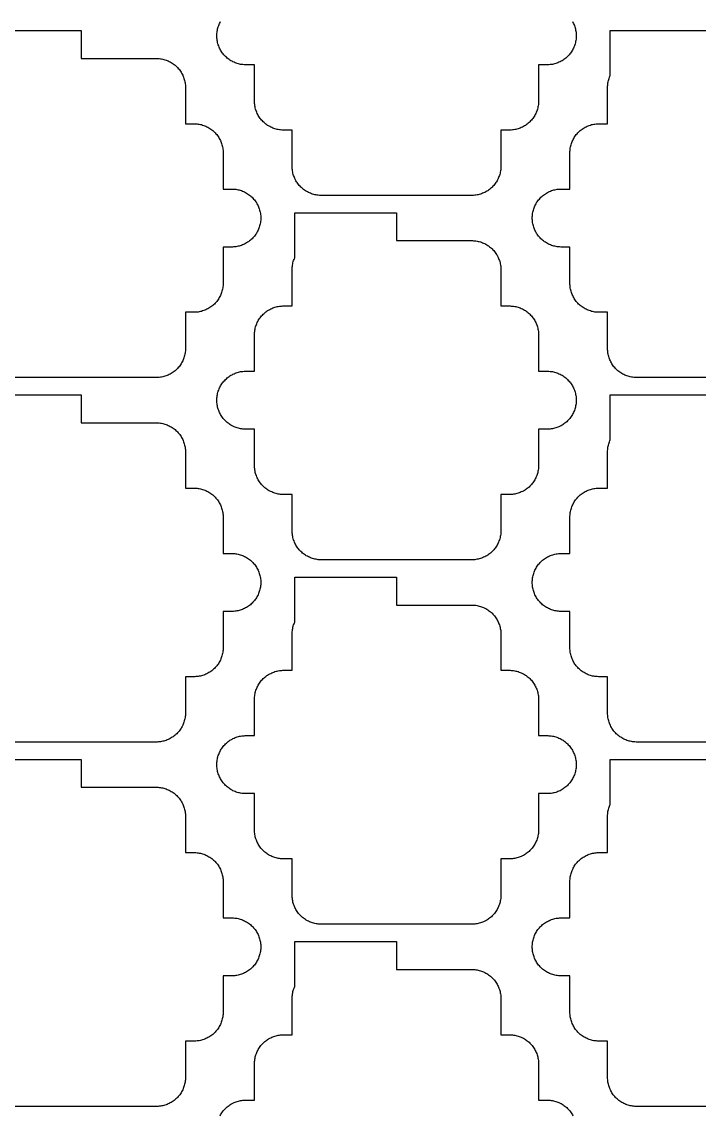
# Model space of a CAD drawing. Extents: x -49 to 54, y -38 to 38.
# Drawn here: x -9.18 to 2.5, y -1.33 to 17.52 of the extents above; entities that cross this region are included whole.
import ezdxf

# ---------------------------------------------------------------- set-up
doc = ezdxf.new("R2010")
doc.units = 0
doc.layers.add('CONDUCTIVE_LAYER_BACK_LAYER', color=2, linetype='CONTINUOUS')

msp = doc.modelspace()

# ---------------------------------------------------------------- linework, layer by layer
at = {"layer": 'CONDUCTIVE_LAYER_BACK_LAYER'}
for points in [[(-9.92, 17.37), (-8.163, 17.37), (-8.163, 16.89), (-6.853, 16.89), (-6.833, 16.889), (-6.813, 16.888), (-6.793, 16.885), (-6.774, 16.882), (-6.754, 16.878), (-6.735, 16.873), (-6.716, 16.868), (-6.697, 16.862), (-6.678, 16.855), (-6.66, 16.847), (-6.642, 16.839), (-6.624, 16.83), (-6.607, 16.82), (-6.59, 16.809), (-6.574, 16.798), (-6.558, 16.786), (-6.542, 16.774), (-6.527, 16.761), (-6.513, 16.747), (-6.499, 16.733), (-6.486, 16.718), (-6.473, 16.703), (-6.461, 16.687), (-6.449, 16.671), (-6.438, 16.654), (-6.428, 16.637), (-6.419, 16.62), (-6.41, 16.602), (-6.402, 16.584), (-6.394, 16.565), (-6.388, 16.546), (-6.382, 16.527), (-6.377, 16.508), (-6.373, 16.489), (-6.369, 16.469), (-6.366, 16.45), (-6.364, 16.43), (-6.363, 16.41), (-6.363, 16.39), (-6.363, 15.764), (-6.203, 15.764), (-6.183, 15.763), (-6.163, 15.762), (-6.143, 15.759), (-6.124, 15.756), (-6.104, 15.752), (-6.085, 15.748), (-6.066, 15.742), (-6.047, 15.736), (-6.028, 15.729), (-6.01, 15.721), (-5.992, 15.713), (-5.974, 15.704), (-5.957, 15.694), (-5.94, 15.683), (-5.924, 15.672), (-5.908, 15.66), (-5.892, 15.648), (-5.877, 15.635), (-5.863, 15.621), (-5.849, 15.607), (-5.836, 15.592), (-5.823, 15.577), (-5.811, 15.561), (-5.799, 15.545), (-5.788, 15.528), (-5.778, 15.511), (-5.769, 15.494), (-5.76, 15.476), (-5.752, 15.458), (-5.744, 15.439), (-5.738, 15.421), (-5.732, 15.402), (-5.727, 15.382), (-5.723, 15.363), (-5.719, 15.343), (-5.716, 15.324), (-5.714, 15.304), (-5.713, 15.284), (-5.713, 15.264), (-5.713, 14.638), (-5.553, 14.638), (-5.533, 14.637), (-5.513, 14.636), (-5.493, 14.634), (-5.474, 14.63), (-5.454, 14.626), (-5.435, 14.622), (-5.416, 14.616), (-5.397, 14.61), (-5.378, 14.603), (-5.36, 14.595), (-5.342, 14.587), (-5.324, 14.578), (-5.307, 14.568), (-5.29, 14.558), (-5.274, 14.546), (-5.258, 14.535), (-5.242, 14.522), (-5.227, 14.509), (-5.213, 14.495), (-5.199, 14.481), (-5.186, 14.466), (-5.173, 14.451), (-5.161, 14.435), (-5.149, 14.419), (-5.138, 14.403), (-5.128, 14.385), (-5.119, 14.368), (-5.11, 14.35), (-5.102, 14.332), (-5.094, 14.314), (-5.088, 14.295), (-5.082, 14.276), (-5.077, 14.257), (-5.073, 14.237), (-5.069, 14.218), (-5.066, 14.198), (-5.064, 14.178), (-5.063, 14.158), (-5.063, 14.138), (-5.063, 14.118), (-5.064, 14.099), (-5.066, 14.079), (-5.069, 14.059), (-5.073, 14.04), (-5.077, 14.02), (-5.082, 14.001), (-5.088, 13.982), (-5.094, 13.963), (-5.102, 13.945), (-5.11, 13.927), (-5.119, 13.909), (-5.128, 13.891), (-5.138, 13.874), (-5.149, 13.857), (-5.161, 13.841), (-5.173, 13.826), (-5.186, 13.81), (-5.199, 13.796), (-5.213, 13.781), (-5.227, 13.768), (-5.242, 13.755), (-5.258, 13.742), (-5.274, 13.73), (-5.29, 13.719), (-5.307, 13.709), (-5.324, 13.699), (-5.342, 13.69), (-5.36, 13.681), (-5.378, 13.674), (-5.397, 13.667), (-5.416, 13.66), (-5.435, 13.655), (-5.454, 13.65), (-5.474, 13.646), (-5.493, 13.643), (-5.513, 13.641), (-5.533, 13.639), (-5.553, 13.638), (-5.713, 13.638), (-5.713, 13.013), (-5.713, 12.993), (-5.714, 12.973), (-5.716, 12.953), (-5.719, 12.933), (-5.723, 12.914), (-5.727, 12.894), (-5.732, 12.875), (-5.738, 12.856), (-5.744, 12.837), (-5.752, 12.819), (-5.76, 12.801), (-5.769, 12.783), (-5.778, 12.765), (-5.788, 12.748), (-5.799, 12.732), (-5.811, 12.715), (-5.823, 12.7), (-5.836, 12.684), (-5.849, 12.67), (-5.863, 12.655), (-5.877, 12.642), (-5.892, 12.629), (-5.908, 12.616), (-5.924, 12.605), (-5.94, 12.593), (-5.957, 12.583), (-5.974, 12.573), (-5.992, 12.564), (-6.01, 12.555), (-6.028, 12.548), (-6.047, 12.541), (-6.066, 12.535), (-6.085, 12.529), (-6.104, 12.524), (-6.124, 12.521), (-6.143, 12.517), (-6.163, 12.515), (-6.183, 12.513), (-6.203, 12.513), (-6.363, 12.513), (-6.363, 11.887), (-6.363, 11.867), (-6.364, 11.847), (-6.366, 11.827), (-6.369, 11.807), (-6.373, 11.788), (-6.377, 11.769), (-6.382, 11.749), (-6.388, 11.73), (-6.394, 11.712), (-6.402, 11.693), (-6.41, 11.675), (-6.419, 11.657), (-6.428, 11.64), (-6.438, 11.622), (-6.449, 11.606), (-6.461, 11.59), (-6.473, 11.574), (-6.486, 11.559), (-6.499, 11.544), (-6.513, 11.53), (-6.527, 11.516), (-6.542, 11.503), (-6.558, 11.491), (-6.574, 11.479), (-6.59, 11.468), (-6.607, 11.457), (-6.624, 11.447), (-6.642, 11.438), (-6.66, 11.43), (-6.678, 11.422), (-6.697, 11.415), (-6.716, 11.409), (-6.735, 11.403), (-6.754, 11.399), (-6.774, 11.395), (-6.793, 11.392), (-6.813, 11.389), (-6.833, 11.388), (-6.853, 11.387), (-9.473, 11.387)], [(0.314, 17.527), (0.323, 17.51), (0.332, 17.492), (0.34, 17.474), (0.347, 17.455), (0.354, 17.437), (0.36, 17.418), (0.365, 17.398), (0.369, 17.379), (0.373, 17.359), (0.376, 17.34), (0.377, 17.32), (0.379, 17.3), (0.379, 17.28), (0.379, 17.26), (0.377, 17.24), (0.376, 17.221), (0.373, 17.201), (0.369, 17.181), (0.365, 17.162), (0.36, 17.143), (0.354, 17.124), (0.347, 17.105), (0.34, 17.087), (0.332, 17.068), (0.323, 17.051), (0.314, 17.033), (0.304, 17.016), (0.293, 16.999), (0.281, 16.983), (0.269, 16.967), (0.256, 16.952), (0.243, 16.937), (0.229, 16.923), (0.215, 16.91), (0.2, 16.896), (0.184, 16.884), (0.168, 16.872), (0.152, 16.861), (0.135, 16.851), (0.118, 16.841), (0.1, 16.832), (0.082, 16.823), (0.064, 16.815), (0.045, 16.809), (0.026, 16.802), (0.007, 16.797), (-0.012, 16.792), (-0.032, 16.788), (-0.052, 16.785), (-0.071, 16.783), (-0.091, 16.781), (-0.111, 16.78), (-0.271, 16.78), (-0.271, 16.154), (-0.271, 16.135), (-0.273, 16.115), (-0.274, 16.095), (-0.277, 16.075), (-0.281, 16.056), (-0.285, 16.036), (-0.29, 16.017), (-0.296, 15.998), (-0.303, 15.979), (-0.31, 15.961), (-0.318, 15.943), (-0.327, 15.925), (-0.336, 15.907), (-0.346, 15.89), (-0.357, 15.874), (-0.369, 15.857), (-0.381, 15.842), (-0.394, 15.826), (-0.407, 15.812), (-0.421, 15.797), (-0.435, 15.784), (-0.45, 15.771), (-0.466, 15.758), (-0.482, 15.746), (-0.498, 15.735), (-0.515, 15.725), (-0.532, 15.715), (-0.55, 15.706), (-0.568, 15.697), (-0.586, 15.69), (-0.605, 15.683), (-0.624, 15.676), (-0.643, 15.671), (-0.662, 15.666), (-0.682, 15.662), (-0.702, 15.659), (-0.721, 15.657), (-0.741, 15.655), (-0.761, 15.654), (-0.921, 15.654), (-0.921, 15.029), (-0.921, 15.009), (-0.923, 14.989), (-0.924, 14.969), (-0.927, 14.949), (-0.931, 14.93), (-0.935, 14.91), (-0.94, 14.891), (-0.946, 14.872), (-0.953, 14.853), (-0.96, 14.835), (-0.968, 14.817), (-0.977, 14.799), (-0.986, 14.781), (-0.996, 14.764), (-1.007, 14.748), (-1.019, 14.731), (-1.031, 14.716), (-1.044, 14.7), (-1.057, 14.686), (-1.071, 14.672), (-1.085, 14.658), (-1.1, 14.645), (-1.116, 14.632), (-1.132, 14.621), (-1.148, 14.609), (-1.165, 14.599), (-1.182, 14.589), (-1.2, 14.58), (-1.218, 14.572), (-1.236, 14.564), (-1.255, 14.557), (-1.274, 14.551), (-1.293, 14.545), (-1.312, 14.54), (-1.332, 14.537), (-1.352, 14.533), (-1.371, 14.531), (-1.391, 14.529), (-1.411, 14.529), (-4.031, 14.529), (-4.051, 14.529), (-4.071, 14.531), (-4.09, 14.533), (-4.11, 14.537), (-4.129, 14.54), (-4.149, 14.545), (-4.168, 14.551), (-4.187, 14.557), (-4.205, 14.564), (-4.224, 14.572), (-4.242, 14.58), (-4.259, 14.589), (-4.277, 14.599), (-4.294, 14.609), (-4.31, 14.621), (-4.326, 14.632), (-4.341, 14.645), (-4.356, 14.658), (-4.371, 14.672), (-4.385, 14.686), (-4.398, 14.7), (-4.411, 14.716), (-4.423, 14.731), (-4.435, 14.748), (-4.445, 14.764), (-4.456, 14.781), (-4.465, 14.799), (-4.474, 14.817), (-4.482, 14.835), (-4.489, 14.853), (-4.496, 14.872), (-4.502, 14.891), (-4.507, 14.91), (-4.511, 14.93), (-4.515, 14.949), (-4.517, 14.969), (-4.519, 14.989), (-4.521, 15.009), (-4.521, 15.029), (-4.521, 15.654), (-4.681, 15.654), (-4.701, 15.655), (-4.721, 15.657), (-4.74, 15.659), (-4.76, 15.662), (-4.779, 15.666), (-4.799, 15.671), (-4.818, 15.676), (-4.837, 15.683), (-4.855, 15.69), (-4.874, 15.697), (-4.892, 15.706), (-4.909, 15.715), (-4.927, 15.725), (-4.944, 15.735), (-4.96, 15.746), (-4.976, 15.758), (-4.991, 15.771), (-5.006, 15.784), (-5.021, 15.797), (-5.035, 15.812), (-5.048, 15.826), (-5.061, 15.842), (-5.073, 15.857), (-5.085, 15.874), (-5.095, 15.89), (-5.106, 15.907), (-5.115, 15.925), (-5.124, 15.943), (-5.132, 15.961), (-5.139, 15.979), (-5.146, 15.998), (-5.152, 16.017), (-5.157, 16.036), (-5.161, 16.056), (-5.165, 16.075), (-5.167, 16.095), (-5.169, 16.115), (-5.171, 16.135), (-5.171, 16.154), (-5.171, 16.78), (-5.331, 16.78), (-5.351, 16.781), (-5.371, 16.783), (-5.39, 16.785), (-5.41, 16.788), (-5.429, 16.792), (-5.449, 16.797), (-5.468, 16.802), (-5.487, 16.809), (-5.505, 16.815), (-5.524, 16.823), (-5.542, 16.832), (-5.559, 16.841), (-5.577, 16.851), (-5.594, 16.861), (-5.61, 16.872), (-5.626, 16.884), (-5.641, 16.896), (-5.656, 16.91), (-5.671, 16.923), (-5.685, 16.937), (-5.698, 16.952), (-5.711, 16.967), (-5.723, 16.983), (-5.735, 16.999), (-5.745, 17.016), (-5.756, 17.033), (-5.765, 17.051), (-5.774, 17.068), (-5.782, 17.087), (-5.789, 17.105), (-5.796, 17.124), (-5.802, 17.143), (-5.807, 17.162), (-5.811, 17.181), (-5.815, 17.201), (-5.817, 17.221), (-5.819, 17.24), (-5.821, 17.26), (-5.821, 17.28), (-5.821, 17.3), (-5.819, 17.32), (-5.817, 17.34), (-5.815, 17.359), (-5.811, 17.379), (-5.807, 17.398), (-5.802, 17.418), (-5.796, 17.437), (-5.789, 17.455), (-5.782, 17.474), (-5.774, 17.492), (-5.765, 17.51), (-5.756, 17.527)], [(4.031, 11.387), (1.411, 11.387), (1.391, 11.388), (1.371, 11.389), (1.352, 11.392), (1.332, 11.395), (1.312, 11.399), (1.293, 11.403), (1.274, 11.409), (1.255, 11.415), (1.236, 11.422), (1.218, 11.43), (1.2, 11.438), (1.182, 11.447), (1.165, 11.457), (1.148, 11.468), (1.132, 11.479), (1.116, 11.491), (1.1, 11.503), (1.085, 11.516), (1.071, 11.53), (1.057, 11.544), (1.044, 11.559), (1.031, 11.574), (1.019, 11.59), (1.007, 11.606), (0.996, 11.622), (0.986, 11.64), (0.977, 11.657), (0.968, 11.675), (0.96, 11.693), (0.953, 11.712), (0.946, 11.73), (0.94, 11.749), (0.935, 11.769), (0.931, 11.788), (0.927, 11.807), (0.924, 11.827), (0.923, 11.847), (0.921, 11.867), (0.921, 11.887), (0.921, 12.513), (0.761, 12.513), (0.741, 12.513), (0.721, 12.515), (0.702, 12.517), (0.682, 12.521), (0.662, 12.524), (0.643, 12.529), (0.624, 12.535), (0.605, 12.541), (0.586, 12.548), (0.568, 12.555), (0.55, 12.564), (0.532, 12.573), (0.515, 12.583), (0.498, 12.593), (0.482, 12.605), (0.466, 12.616), (0.45, 12.629), (0.435, 12.642), (0.421, 12.655), (0.407, 12.67), (0.394, 12.684), (0.381, 12.7), (0.369, 12.715), (0.357, 12.732), (0.346, 12.748), (0.336, 12.765), (0.327, 12.783), (0.318, 12.801), (0.31, 12.819), (0.303, 12.837), (0.296, 12.856), (0.29, 12.875), (0.285, 12.894), (0.281, 12.914), (0.277, 12.933), (0.274, 12.953), (0.273, 12.973), (0.271, 12.993), (0.271, 13.013), (0.271, 13.638), (0.111, 13.638), (0.091, 13.639), (0.071, 13.641), (0.052, 13.643), (0.032, 13.646), (0.012, 13.65), (-0.007, 13.655), (-0.026, 13.66), (-0.045, 13.667), (-0.064, 13.674), (-0.082, 13.681), (-0.1, 13.69), (-0.118, 13.699), (-0.135, 13.709), (-0.152, 13.719), (-0.168, 13.73), (-0.184, 13.742), (-0.2, 13.755), (-0.215, 13.768), (-0.229, 13.781), (-0.243, 13.796), (-0.256, 13.81), (-0.269, 13.826), (-0.281, 13.841), (-0.293, 13.857), (-0.304, 13.874), (-0.314, 13.891), (-0.323, 13.909), (-0.332, 13.927), (-0.34, 13.945), (-0.347, 13.963), (-0.354, 13.982), (-0.36, 14.001), (-0.365, 14.02), (-0.369, 14.04), (-0.373, 14.059), (-0.376, 14.079), (-0.377, 14.099), (-0.379, 14.118), (-0.379, 14.138), (-0.379, 14.158), (-0.377, 14.178), (-0.376, 14.198), (-0.373, 14.218), (-0.369, 14.237), (-0.365, 14.257), (-0.36, 14.276), (-0.354, 14.295), (-0.347, 14.314), (-0.34, 14.332), (-0.332, 14.35), (-0.323, 14.368), (-0.314, 14.385), (-0.304, 14.403), (-0.293, 14.419), (-0.281, 14.435), (-0.269, 14.451), (-0.256, 14.466), (-0.243, 14.481), (-0.229, 14.495), (-0.215, 14.509), (-0.2, 14.522), (-0.184, 14.535), (-0.168, 14.546), (-0.152, 14.558), (-0.135, 14.568), (-0.118, 14.578), (-0.1, 14.587), (-0.082, 14.595), (-0.064, 14.603), (-0.045, 14.61), (-0.026, 14.616), (-0.007, 14.622), (0.012, 14.626), (0.032, 14.63), (0.052, 14.634), (0.071, 14.636), (0.091, 14.637), (0.111, 14.638), (0.271, 14.638), (0.271, 15.264), (0.271, 15.284), (0.273, 15.304), (0.274, 15.324), (0.277, 15.343), (0.281, 15.363), (0.285, 15.382), (0.29, 15.402), (0.296, 15.421), (0.303, 15.439), (0.31, 15.458), (0.318, 15.476), (0.327, 15.494), (0.336, 15.511), (0.346, 15.528), (0.357, 15.545), (0.369, 15.561), (0.381, 15.577), (0.394, 15.592), (0.407, 15.607), (0.421, 15.621), (0.435, 15.635), (0.45, 15.648), (0.466, 15.66), (0.482, 15.672), (0.498, 15.683), (0.515, 15.694), (0.532, 15.704), (0.55, 15.713), (0.568, 15.721), (0.586, 15.729), (0.605, 15.736), (0.624, 15.742), (0.643, 15.748), (0.662, 15.752), (0.682, 15.756), (0.702, 15.759), (0.721, 15.762), (0.741, 15.763), (0.761, 15.764), (0.921, 15.764), (0.921, 16.39), (0.921, 16.41), (0.923, 16.43), (0.924, 16.45), (0.927, 16.469), (0.931, 16.489), (0.935, 16.508), (0.94, 16.527), (0.946, 16.546), (0.953, 16.565), (0.96, 16.584), (0.964, 16.593), (0.964, 17.37), (2.721, 17.37)], [(-9.92, 11.087), (-8.163, 11.087), (-8.163, 10.606), (-6.853, 10.606), (-6.833, 10.605), (-6.813, 10.604), (-6.793, 10.601), (-6.774, 10.598), (-6.754, 10.594), (-6.735, 10.59), (-6.716, 10.584), (-6.697, 10.578), (-6.678, 10.571), (-6.66, 10.563), (-6.642, 10.555), (-6.624, 10.546), (-6.607, 10.536), (-6.59, 10.525), (-6.574, 10.514), (-6.558, 10.502), (-6.542, 10.49), (-6.527, 10.477), (-6.513, 10.463), (-6.499, 10.449), (-6.486, 10.434), (-6.473, 10.419), (-6.461, 10.403), (-6.449, 10.387), (-6.438, 10.371), (-6.428, 10.353), (-6.419, 10.336), (-6.41, 10.318), (-6.402, 10.3), (-6.394, 10.281), (-6.388, 10.263), (-6.382, 10.244), (-6.377, 10.224), (-6.373, 10.205), (-6.369, 10.186), (-6.366, 10.166), (-6.364, 10.146), (-6.363, 10.126), (-6.363, 10.106), (-6.363, 9.48), (-6.203, 9.48), (-6.183, 9.48), (-6.163, 9.478), (-6.143, 9.476), (-6.124, 9.472), (-6.104, 9.469), (-6.085, 9.464), (-6.066, 9.458), (-6.047, 9.452), (-6.028, 9.445), (-6.01, 9.438), (-5.992, 9.429), (-5.974, 9.42), (-5.957, 9.41), (-5.94, 9.4), (-5.924, 9.388), (-5.908, 9.377), (-5.892, 9.364), (-5.877, 9.351), (-5.863, 9.338), (-5.849, 9.323), (-5.836, 9.309), (-5.823, 9.293), (-5.811, 9.278), (-5.799, 9.261), (-5.788, 9.245), (-5.778, 9.228), (-5.769, 9.21), (-5.76, 9.192), (-5.752, 9.174), (-5.744, 9.156), (-5.738, 9.137), (-5.732, 9.118), (-5.727, 9.099), (-5.723, 9.079), (-5.719, 9.06), (-5.716, 9.04), (-5.714, 9.02), (-5.713, 9), (-5.713, 8.98), (-5.713, 8.355), (-5.553, 8.355), (-5.533, 8.354), (-5.513, 8.352), (-5.493, 8.35), (-5.474, 8.347), (-5.454, 8.343), (-5.435, 8.338), (-5.416, 8.333), (-5.397, 8.326), (-5.378, 8.319), (-5.36, 8.312), (-5.342, 8.303), (-5.324, 8.294), (-5.307, 8.284), (-5.29, 8.274), (-5.274, 8.263), (-5.258, 8.251), (-5.242, 8.238), (-5.227, 8.225), (-5.213, 8.212), (-5.199, 8.197), (-5.186, 8.183), (-5.173, 8.168), (-5.161, 8.152), (-5.149, 8.136), (-5.138, 8.119), (-5.128, 8.102), (-5.119, 8.084), (-5.11, 8.066), (-5.102, 8.048), (-5.094, 8.03), (-5.088, 8.011), (-5.082, 7.992), (-5.077, 7.973), (-5.073, 7.953), (-5.069, 7.934), (-5.066, 7.914), (-5.064, 7.894), (-5.063, 7.875), (-5.063, 7.855), (-5.063, 7.835), (-5.064, 7.815), (-5.066, 7.795), (-5.069, 7.775), (-5.073, 7.756), (-5.077, 7.736), (-5.082, 7.717), (-5.088, 7.698), (-5.094, 7.679), (-5.102, 7.661), (-5.11, 7.643), (-5.119, 7.625), (-5.128, 7.608), (-5.138, 7.59), (-5.149, 7.574), (-5.161, 7.558), (-5.173, 7.542), (-5.186, 7.527), (-5.199, 7.512), (-5.213, 7.498), (-5.227, 7.484), (-5.242, 7.471), (-5.258, 7.458), (-5.274, 7.447), (-5.29, 7.435), (-5.307, 7.425), (-5.324, 7.415), (-5.342, 7.406), (-5.36, 7.398), (-5.378, 7.39), (-5.397, 7.383), (-5.416, 7.377), (-5.435, 7.371), (-5.454, 7.367), (-5.474, 7.363), (-5.493, 7.359), (-5.513, 7.357), (-5.533, 7.356), (-5.553, 7.355), (-5.713, 7.355), (-5.713, 6.729), (-5.713, 6.709), (-5.714, 6.689), (-5.716, 6.669), (-5.719, 6.65), (-5.723, 6.63), (-5.727, 6.611), (-5.732, 6.591), (-5.738, 6.572), (-5.744, 6.554), (-5.752, 6.535), (-5.76, 6.517), (-5.769, 6.499), (-5.778, 6.482), (-5.788, 6.465), (-5.799, 6.448), (-5.811, 6.432), (-5.823, 6.416), (-5.836, 6.401), (-5.849, 6.386), (-5.863, 6.372), (-5.877, 6.358), (-5.892, 6.345), (-5.908, 6.333), (-5.924, 6.321), (-5.94, 6.31), (-5.957, 6.299), (-5.974, 6.289), (-5.992, 6.28), (-6.01, 6.272), (-6.028, 6.264), (-6.047, 6.257), (-6.066, 6.251), (-6.085, 6.245), (-6.104, 6.241), (-6.124, 6.237), (-6.143, 6.234), (-6.163, 6.231), (-6.183, 6.23), (-6.203, 6.229), (-6.363, 6.229), (-6.363, 5.603), (-6.363, 5.583), (-6.364, 5.563), (-6.366, 5.543), (-6.369, 5.524), (-6.373, 5.504), (-6.377, 5.485), (-6.382, 5.466), (-6.388, 5.447), (-6.394, 5.428), (-6.402, 5.409), (-6.41, 5.391), (-6.419, 5.373), (-6.428, 5.356), (-6.438, 5.339), (-6.449, 5.322), (-6.461, 5.306), (-6.473, 5.29), (-6.486, 5.275), (-6.499, 5.26), (-6.513, 5.246), (-6.527, 5.232), (-6.542, 5.219), (-6.558, 5.207), (-6.574, 5.195), (-6.59, 5.184), (-6.607, 5.173), (-6.624, 5.163), (-6.642, 5.154), (-6.66, 5.146), (-6.678, 5.138), (-6.697, 5.131), (-6.716, 5.125), (-6.735, 5.12), (-6.754, 5.115), (-6.774, 5.111), (-6.793, 5.108), (-6.813, 5.105), (-6.833, 5.104), (-6.853, 5.103), (-9.473, 5.103)], [(4.031, 5.103), (1.411, 5.103), (1.391, 5.104), (1.371, 5.105), (1.352, 5.108), (1.332, 5.111), (1.312, 5.115), (1.293, 5.12), (1.274, 5.125), (1.255, 5.131), (1.236, 5.138), (1.218, 5.146), (1.2, 5.154), (1.182, 5.163), (1.165, 5.173), (1.148, 5.184), (1.132, 5.195), (1.116, 5.207), (1.1, 5.219), (1.085, 5.232), (1.071, 5.246), (1.057, 5.26), (1.044, 5.275), (1.031, 5.29), (1.019, 5.306), (1.007, 5.322), (0.996, 5.339), (0.986, 5.356), (0.977, 5.373), (0.968, 5.391), (0.96, 5.409), (0.953, 5.428), (0.946, 5.447), (0.94, 5.466), (0.935, 5.485), (0.931, 5.504), (0.927, 5.524), (0.924, 5.543), (0.923, 5.563), (0.921, 5.583), (0.921, 5.603), (0.921, 6.229), (0.761, 6.229), (0.741, 6.23), (0.721, 6.231), (0.702, 6.234), (0.682, 6.237), (0.662, 6.241), (0.643, 6.245), (0.624, 6.251), (0.605, 6.257), (0.586, 6.264), (0.568, 6.272), (0.55, 6.28), (0.532, 6.289), (0.515, 6.299), (0.498, 6.31), (0.482, 6.321), (0.466, 6.333), (0.45, 6.345), (0.435, 6.358), (0.421, 6.372), (0.407, 6.386), (0.394, 6.401), (0.381, 6.416), (0.369, 6.432), (0.357, 6.448), (0.346, 6.465), (0.336, 6.482), (0.327, 6.499), (0.318, 6.517), (0.31, 6.535), (0.303, 6.554), (0.296, 6.572), (0.29, 6.591), (0.285, 6.611), (0.281, 6.63), (0.277, 6.65), (0.274, 6.669), (0.273, 6.689), (0.271, 6.709), (0.271, 6.729), (0.271, 7.355), (0.111, 7.355), (0.091, 7.356), (0.071, 7.357), (0.052, 7.359), (0.032, 7.363), (0.012, 7.367), (-0.007, 7.371), (-0.026, 7.377), (-0.045, 7.383), (-0.064, 7.39), (-0.082, 7.398), (-0.1, 7.406), (-0.118, 7.415), (-0.135, 7.425), (-0.152, 7.435), (-0.168, 7.447), (-0.184, 7.458), (-0.2, 7.471), (-0.215, 7.484), (-0.229, 7.498), (-0.243, 7.512), (-0.256, 7.527), (-0.269, 7.542), (-0.281, 7.558), (-0.293, 7.574), (-0.304, 7.59), (-0.314, 7.608), (-0.323, 7.625), (-0.332, 7.643), (-0.34, 7.661), (-0.347, 7.679), (-0.354, 7.698), (-0.36, 7.717), (-0.365, 7.736), (-0.369, 7.756), (-0.373, 7.775), (-0.376, 7.795), (-0.377, 7.815), (-0.379, 7.835), (-0.379, 7.855), (-0.379, 7.875), (-0.377, 7.894), (-0.376, 7.914), (-0.373, 7.934), (-0.369, 7.953), (-0.365, 7.973), (-0.36, 7.992), (-0.354, 8.011), (-0.347, 8.03), (-0.34, 8.048), (-0.332, 8.066), (-0.323, 8.084), (-0.314, 8.102), (-0.304, 8.119), (-0.293, 8.136), (-0.281, 8.152), (-0.269, 8.168), (-0.256, 8.183), (-0.243, 8.197), (-0.229, 8.212), (-0.215, 8.225), (-0.2, 8.238), (-0.184, 8.251), (-0.168, 8.263), (-0.152, 8.274), (-0.135, 8.284), (-0.118, 8.294), (-0.1, 8.303), (-0.082, 8.312), (-0.064, 8.319), (-0.045, 8.326), (-0.026, 8.333), (-0.007, 8.338), (0.012, 8.343), (0.032, 8.347), (0.052, 8.35), (0.071, 8.352), (0.091, 8.354), (0.111, 8.355), (0.271, 8.355), (0.271, 8.98), (0.271, 9), (0.273, 9.02), (0.274, 9.04), (0.277, 9.06), (0.281, 9.079), (0.285, 9.099), (0.29, 9.118), (0.296, 9.137), (0.303, 9.156), (0.31, 9.174), (0.318, 9.192), (0.327, 9.21), (0.336, 9.228), (0.346, 9.245), (0.357, 9.261), (0.369, 9.278), (0.381, 9.293), (0.394, 9.309), (0.407, 9.323), (0.421, 9.338), (0.435, 9.351), (0.45, 9.364), (0.466, 9.377), (0.482, 9.388), (0.498, 9.4), (0.515, 9.41), (0.532, 9.42), (0.55, 9.429), (0.568, 9.438), (0.586, 9.445), (0.605, 9.452), (0.624, 9.458), (0.643, 9.464), (0.662, 9.469), (0.682, 9.472), (0.702, 9.476), (0.721, 9.478), (0.741, 9.48), (0.761, 9.48), (0.921, 9.48), (0.921, 10.106), (0.921, 10.126), (0.923, 10.146), (0.924, 10.166), (0.927, 10.186), (0.931, 10.205), (0.935, 10.224), (0.94, 10.244), (0.946, 10.263), (0.953, 10.281), (0.96, 10.3), (0.964, 10.309), (0.964, 11.087), (2.721, 11.087)], [(-9.92, 4.803), (-8.163, 4.803), (-8.163, 4.322), (-6.853, 4.322), (-6.833, 4.322), (-6.813, 4.32), (-6.793, 4.318), (-6.774, 4.315), (-6.754, 4.311), (-6.735, 4.306), (-6.716, 4.301), (-6.697, 4.294), (-6.678, 4.287), (-6.66, 4.28), (-6.642, 4.271), (-6.624, 4.262), (-6.607, 4.252), (-6.59, 4.242), (-6.574, 4.231), (-6.558, 4.219), (-6.542, 4.206), (-6.527, 4.193), (-6.513, 4.18), (-6.499, 4.165), (-6.486, 4.151), (-6.473, 4.135), (-6.461, 4.12), (-6.449, 4.103), (-6.438, 4.087), (-6.428, 4.07), (-6.419, 4.052), (-6.41, 4.034), (-6.402, 4.016), (-6.394, 3.998), (-6.388, 3.979), (-6.382, 3.96), (-6.377, 3.941), (-6.373, 3.921), (-6.369, 3.902), (-6.366, 3.882), (-6.364, 3.862), (-6.363, 3.842), (-6.363, 3.823), (-6.363, 3.197), (-6.203, 3.197), (-6.183, 3.196), (-6.163, 3.194), (-6.143, 3.192), (-6.124, 3.189), (-6.104, 3.185), (-6.085, 3.18), (-6.066, 3.175), (-6.047, 3.168), (-6.028, 3.162), (-6.01, 3.154), (-5.992, 3.145), (-5.974, 3.136), (-5.957, 3.126), (-5.94, 3.116), (-5.924, 3.105), (-5.908, 3.093), (-5.892, 3.08), (-5.877, 3.067), (-5.863, 3.054), (-5.849, 3.04), (-5.836, 3.025), (-5.823, 3.01), (-5.811, 2.994), (-5.799, 2.978), (-5.788, 2.961), (-5.778, 2.944), (-5.769, 2.926), (-5.76, 2.909), (-5.752, 2.89), (-5.744, 2.872), (-5.738, 2.853), (-5.732, 2.834), (-5.727, 2.815), (-5.723, 2.796), (-5.719, 2.776), (-5.716, 2.756), (-5.714, 2.736), (-5.713, 2.717), (-5.713, 2.697), (-5.713, 2.071), (-5.553, 2.071), (-5.533, 2.07), (-5.513, 2.068), (-5.493, 2.066), (-5.474, 2.063), (-5.454, 2.059), (-5.435, 2.054), (-5.416, 2.049), (-5.397, 2.043), (-5.378, 2.036), (-5.36, 2.028), (-5.342, 2.02), (-5.324, 2.01), (-5.307, 2.001), (-5.29, 1.99), (-5.274, 1.979), (-5.258, 1.967), (-5.242, 1.955), (-5.227, 1.942), (-5.213, 1.928), (-5.199, 1.914), (-5.186, 1.899), (-5.173, 1.884), (-5.161, 1.868), (-5.149, 1.852), (-5.138, 1.835), (-5.128, 1.818), (-5.119, 1.801), (-5.11, 1.783), (-5.102, 1.765), (-5.094, 1.746), (-5.088, 1.727), (-5.082, 1.708), (-5.077, 1.689), (-5.073, 1.67), (-5.069, 1.65), (-5.066, 1.63), (-5.064, 1.611), (-5.063, 1.591), (-5.063, 1.571), (-5.063, 1.551), (-5.064, 1.531), (-5.066, 1.511), (-5.069, 1.492), (-5.073, 1.472), (-5.077, 1.453), (-5.082, 1.434), (-5.088, 1.415), (-5.094, 1.396), (-5.102, 1.377), (-5.11, 1.359), (-5.119, 1.341), (-5.128, 1.324), (-5.138, 1.307), (-5.149, 1.29), (-5.161, 1.274), (-5.173, 1.258), (-5.186, 1.243), (-5.199, 1.228), (-5.213, 1.214), (-5.227, 1.2), (-5.242, 1.187), (-5.258, 1.175), (-5.274, 1.163), (-5.29, 1.152), (-5.307, 1.141), (-5.324, 1.131), (-5.342, 1.122), (-5.36, 1.114), (-5.378, 1.106), (-5.397, 1.099), (-5.416, 1.093), (-5.435, 1.088), (-5.454, 1.083), (-5.474, 1.079), (-5.493, 1.076), (-5.513, 1.073), (-5.533, 1.072), (-5.553, 1.071), (-5.713, 1.071), (-5.713, 0.445), (-5.713, 0.425), (-5.714, 0.405), (-5.716, 0.386), (-5.719, 0.366), (-5.723, 0.346), (-5.727, 0.327), (-5.732, 0.308), (-5.738, 0.289), (-5.744, 0.27), (-5.752, 0.251), (-5.76, 0.233), (-5.769, 0.215), (-5.778, 0.198), (-5.788, 0.181), (-5.799, 0.164), (-5.811, 0.148), (-5.823, 0.132), (-5.836, 0.117), (-5.849, 0.102), (-5.863, 0.088), (-5.877, 0.074), (-5.892, 0.061), (-5.908, 0.049), (-5.924, 0.037), (-5.94, 0.026), (-5.957, 0.015), (-5.974, 0.006), (-5.992, -0.004), (-6.01, -0.012), (-6.028, -0.02), (-6.047, -0.027), (-6.066, -0.033), (-6.085, -0.038), (-6.104, -0.043), (-6.124, -0.047), (-6.143, -0.05), (-6.163, -0.052), (-6.183, -0.054), (-6.203, -0.055), (-6.363, -0.055), (-6.363, -0.681), (-6.363, -0.701), (-6.364, -0.72), (-6.366, -0.74), (-6.369, -0.76), (-6.373, -0.78), (-6.377, -0.799), (-6.382, -0.818), (-6.388, -0.837), (-6.394, -0.856), (-6.402, -0.874), (-6.41, -0.893), (-6.419, -0.91), (-6.428, -0.928), (-6.438, -0.945), (-6.449, -0.962), (-6.461, -0.978), (-6.473, -0.994), (-6.486, -1.009), (-6.499, -1.024), (-6.513, -1.038), (-6.527, -1.051), (-6.542, -1.064), (-6.558, -1.077), (-6.574, -1.089), (-6.59, -1.1), (-6.607, -1.11), (-6.624, -1.12), (-6.642, -1.129), (-6.66, -1.138), (-6.678, -1.145), (-6.697, -1.152), (-6.716, -1.159), (-6.735, -1.164), (-6.754, -1.169), (-6.774, -1.173), (-6.793, -1.176), (-6.813, -1.178), (-6.833, -1.18), (-6.853, -1.181), (-9.473, -1.181)], [(4.031, -1.181), (1.411, -1.181), (1.391, -1.18), (1.371, -1.178), (1.352, -1.176), (1.332, -1.173), (1.312, -1.169), (1.293, -1.164), (1.274, -1.159), (1.255, -1.152), (1.236, -1.145), (1.218, -1.138), (1.2, -1.129), (1.182, -1.12), (1.165, -1.11), (1.148, -1.1), (1.132, -1.089), (1.116, -1.077), (1.1, -1.064), (1.085, -1.051), (1.071, -1.038), (1.057, -1.024), (1.044, -1.009), (1.031, -0.994), (1.019, -0.978), (1.007, -0.962), (0.996, -0.945), (0.986, -0.928), (0.977, -0.91), (0.968, -0.893), (0.96, -0.874), (0.953, -0.856), (0.946, -0.837), (0.94, -0.818), (0.935, -0.799), (0.931, -0.78), (0.927, -0.76), (0.924, -0.74), (0.923, -0.72), (0.921, -0.701), (0.921, -0.681), (0.921, -0.055), (0.761, -0.055), (0.741, -0.054), (0.721, -0.052), (0.702, -0.05), (0.682, -0.047), (0.662, -0.043), (0.643, -0.038), (0.624, -0.033), (0.605, -0.027), (0.586, -0.02), (0.568, -0.012), (0.55, -0.004), (0.532, 0.006), (0.515, 0.015), (0.498, 0.026), (0.482, 0.037), (0.466, 0.049), (0.45, 0.061), (0.435, 0.074), (0.421, 0.088), (0.407, 0.102), (0.394, 0.117), (0.381, 0.132), (0.369, 0.148), (0.357, 0.164), (0.346, 0.181), (0.336, 0.198), (0.327, 0.215), (0.318, 0.233), (0.31, 0.251), (0.303, 0.27), (0.296, 0.289), (0.29, 0.308), (0.285, 0.327), (0.281, 0.346), (0.277, 0.366), (0.274, 0.386), (0.273, 0.405), (0.271, 0.425), (0.271, 0.445), (0.271, 1.071), (0.111, 1.071), (0.091, 1.072), (0.071, 1.073), (0.052, 1.076), (0.032, 1.079), (0.012, 1.083), (-0.007, 1.088), (-0.026, 1.093), (-0.045, 1.099), (-0.064, 1.106), (-0.082, 1.114), (-0.1, 1.122), (-0.118, 1.131), (-0.135, 1.141), (-0.152, 1.152), (-0.168, 1.163), (-0.184, 1.175), (-0.2, 1.187), (-0.215, 1.2), (-0.229, 1.214), (-0.243, 1.228), (-0.256, 1.243), (-0.269, 1.258), (-0.281, 1.274), (-0.293, 1.29), (-0.304, 1.307), (-0.314, 1.324), (-0.323, 1.341), (-0.332, 1.359), (-0.34, 1.377), (-0.347, 1.396), (-0.354, 1.415), (-0.36, 1.434), (-0.365, 1.453), (-0.369, 1.472), (-0.373, 1.492), (-0.376, 1.511), (-0.377, 1.531), (-0.379, 1.551), (-0.379, 1.571), (-0.379, 1.591), (-0.377, 1.611), (-0.376, 1.63), (-0.373, 1.65), (-0.369, 1.67), (-0.365, 1.689), (-0.36, 1.708), (-0.354, 1.727), (-0.347, 1.746), (-0.34, 1.765), (-0.332, 1.783), (-0.323, 1.801), (-0.314, 1.818), (-0.304, 1.835), (-0.293, 1.852), (-0.281, 1.868), (-0.269, 1.884), (-0.256, 1.899), (-0.243, 1.914), (-0.229, 1.928), (-0.215, 1.942), (-0.2, 1.955), (-0.184, 1.967), (-0.168, 1.979), (-0.152, 1.99), (-0.135, 2.001), (-0.118, 2.01), (-0.1, 2.02), (-0.082, 2.028), (-0.064, 2.036), (-0.045, 2.043), (-0.026, 2.049), (-0.007, 2.054), (0.012, 2.059), (0.032, 2.063), (0.052, 2.066), (0.071, 2.068), (0.091, 2.07), (0.111, 2.071), (0.271, 2.071), (0.271, 2.697), (0.271, 2.717), (0.273, 2.736), (0.274, 2.756), (0.277, 2.776), (0.281, 2.796), (0.285, 2.815), (0.29, 2.834), (0.296, 2.853), (0.303, 2.872), (0.31, 2.89), (0.318, 2.909), (0.327, 2.926), (0.336, 2.944), (0.346, 2.961), (0.357, 2.978), (0.369, 2.994), (0.381, 3.01), (0.394, 3.025), (0.407, 3.04), (0.421, 3.054), (0.435, 3.067), (0.45, 3.08), (0.466, 3.093), (0.482, 3.105), (0.498, 3.116), (0.515, 3.126), (0.532, 3.136), (0.55, 3.145), (0.568, 3.154), (0.586, 3.162), (0.605, 3.168), (0.624, 3.175), (0.643, 3.18), (0.662, 3.185), (0.682, 3.189), (0.702, 3.192), (0.721, 3.194), (0.741, 3.196), (0.761, 3.197), (0.921, 3.197), (0.921, 3.823), (0.921, 3.842), (0.923, 3.862), (0.924, 3.882), (0.927, 3.902), (0.931, 3.921), (0.935, 3.941), (0.94, 3.96), (0.946, 3.979), (0.953, 3.998), (0.96, 4.016), (0.964, 4.025), (0.964, 4.803), (2.721, 4.803)], [(-5.765, -1.341), (-5.756, -1.324), (-5.745, -1.307), (-5.735, -1.29), (-5.723, -1.274), (-5.711, -1.258), (-5.698, -1.243), (-5.685, -1.228), (-5.671, -1.214), (-5.656, -1.2), (-5.641, -1.187), (-5.626, -1.175), (-5.61, -1.163), (-5.594, -1.152), (-5.577, -1.141), (-5.559, -1.131), (-5.542, -1.122), (-5.524, -1.114), (-5.505, -1.106), (-5.487, -1.099), (-5.468, -1.093), (-5.449, -1.088), (-5.429, -1.083), (-5.41, -1.079), (-5.39, -1.076), (-5.371, -1.073), (-5.351, -1.072), (-5.331, -1.071), (-5.171, -1.071), (-5.171, -0.445), (-5.171, -0.425), (-5.169, -0.405), (-5.167, -0.386), (-5.165, -0.366), (-5.161, -0.346), (-5.157, -0.327), (-5.152, -0.308), (-5.146, -0.289), (-5.139, -0.27), (-5.132, -0.251), (-5.124, -0.233), (-5.115, -0.215), (-5.106, -0.198), (-5.095, -0.181), (-5.085, -0.164), (-5.073, -0.148), (-5.061, -0.132), (-5.048, -0.117), (-5.035, -0.102), (-5.021, -0.088), (-5.006, -0.074), (-4.991, -0.061), (-4.976, -0.049), (-4.96, -0.037), (-4.944, -0.026), (-4.927, -0.015), (-4.909, -0.006), (-4.892, 0.004), (-4.874, 0.012), (-4.855, 0.02), (-4.837, 0.027), (-4.818, 0.033), (-4.799, 0.038), (-4.779, 0.043), (-4.76, 0.047), (-4.74, 0.05), (-4.721, 0.052), (-4.701, 0.054), (-4.681, 0.055), (-4.521, 0.055), (-4.521, 0.681), (-4.521, 0.701), (-4.519, 0.72), (-4.517, 0.74), (-4.515, 0.76), (-4.511, 0.78), (-4.507, 0.799), (-4.502, 0.818), (-4.496, 0.837), (-4.489, 0.856), (-4.482, 0.874), (-4.478, 0.884), (-4.478, 1.661), (-2.721, 1.661), (-2.721, 1.181), (-1.411, 1.181), (-1.391, 1.18), (-1.371, 1.178), (-1.352, 1.176), (-1.332, 1.173), (-1.312, 1.169), (-1.293, 1.164), (-1.274, 1.159), (-1.255, 1.152), (-1.236, 1.145), (-1.218, 1.138), (-1.2, 1.129), (-1.182, 1.12), (-1.165, 1.11), (-1.148, 1.1), (-1.132, 1.089), (-1.116, 1.077), (-1.1, 1.064), (-1.085, 1.051), (-1.071, 1.038), (-1.057, 1.024), (-1.044, 1.009), (-1.031, 0.994), (-1.019, 0.978), (-1.007, 0.962), (-0.996, 0.945), (-0.986, 0.928), (-0.977, 0.91), (-0.968, 0.893), (-0.96, 0.874), (-0.953, 0.856), (-0.946, 0.837), (-0.94, 0.818), (-0.935, 0.799), (-0.931, 0.78), (-0.927, 0.76), (-0.924, 0.74), (-0.923, 0.72), (-0.921, 0.701), (-0.921, 0.681), (-0.921, 0.055), (-0.761, 0.055), (-0.741, 0.054), (-0.721, 0.052), (-0.702, 0.05), (-0.682, 0.047), (-0.662, 0.043), (-0.643, 0.038), (-0.624, 0.033), (-0.605, 0.027), (-0.586, 0.02), (-0.568, 0.012), (-0.55, 0.004), (-0.532, -0.006), (-0.515, -0.015), (-0.498, -0.026), (-0.482, -0.037), (-0.466, -0.049), (-0.45, -0.061), (-0.435, -0.074), (-0.421, -0.088), (-0.407, -0.102), (-0.394, -0.117), (-0.381, -0.132), (-0.369, -0.148), (-0.357, -0.164), (-0.346, -0.181), (-0.336, -0.198), (-0.327, -0.215), (-0.318, -0.233), (-0.31, -0.251), (-0.303, -0.27), (-0.296, -0.289), (-0.29, -0.308), (-0.285, -0.327), (-0.281, -0.346), (-0.277, -0.366), (-0.274, -0.386), (-0.273, -0.405), (-0.271, -0.425), (-0.271, -0.445), (-0.271, -1.071), (-0.111, -1.071), (-0.091, -1.072), (-0.071, -1.073), (-0.052, -1.076), (-0.032, -1.079), (-0.012, -1.083), (0.007, -1.088), (0.026, -1.093), (0.045, -1.099), (0.064, -1.106), (0.082, -1.114), (0.1, -1.122), (0.118, -1.131), (0.135, -1.141), (0.152, -1.152), (0.168, -1.163), (0.184, -1.175), (0.2, -1.187), (0.215, -1.2), (0.229, -1.214), (0.243, -1.228), (0.256, -1.243), (0.269, -1.258), (0.281, -1.274), (0.293, -1.29), (0.304, -1.307), (0.314, -1.324), (0.323, -1.341)]]:
    msp.add_lwpolyline(points, dxfattribs=at)
for points in [[(-0.921, 8.745), (-0.921, 8.725), (-0.923, 8.705), (-0.924, 8.685), (-0.927, 8.666), (-0.931, 8.646), (-0.935, 8.627), (-0.94, 8.607), (-0.946, 8.588), (-0.953, 8.57), (-0.96, 8.551), (-0.968, 8.533), (-0.977, 8.515), (-0.986, 8.498), (-0.996, 8.481), (-1.007, 8.464), (-1.019, 8.448), (-1.031, 8.432), (-1.044, 8.417), (-1.057, 8.402), (-1.071, 8.388), (-1.085, 8.374), (-1.1, 8.361), (-1.116, 8.349), (-1.132, 8.337), (-1.148, 8.326), (-1.165, 8.315), (-1.182, 8.305), (-1.2, 8.296), (-1.218, 8.288), (-1.236, 8.28), (-1.255, 8.273), (-1.274, 8.267), (-1.293, 8.261), (-1.312, 8.257), (-1.332, 8.253), (-1.352, 8.25), (-1.371, 8.247), (-1.391, 8.246), (-1.411, 8.245), (-4.031, 8.245), (-4.051, 8.246), (-4.071, 8.247), (-4.09, 8.25), (-4.11, 8.253), (-4.129, 8.257), (-4.149, 8.261), (-4.168, 8.267), (-4.187, 8.273), (-4.205, 8.28), (-4.224, 8.288), (-4.242, 8.296), (-4.259, 8.305), (-4.277, 8.315), (-4.294, 8.326), (-4.31, 8.337), (-4.326, 8.349), (-4.341, 8.361), (-4.356, 8.374), (-4.371, 8.388), (-4.385, 8.402), (-4.398, 8.417), (-4.411, 8.432), (-4.423, 8.448), (-4.435, 8.464), (-4.445, 8.481), (-4.456, 8.498), (-4.465, 8.515), (-4.474, 8.533), (-4.482, 8.551), (-4.489, 8.57), (-4.496, 8.588), (-4.502, 8.607), (-4.507, 8.627), (-4.511, 8.646), (-4.515, 8.666), (-4.517, 8.685), (-4.519, 8.705), (-4.521, 8.725), (-4.521, 8.745), (-4.521, 9.371), (-4.681, 9.371), (-4.701, 9.372), (-4.721, 9.373), (-4.74, 9.376), (-4.76, 9.379), (-4.779, 9.383), (-4.799, 9.387), (-4.818, 9.393), (-4.837, 9.399), (-4.855, 9.406), (-4.874, 9.414), (-4.892, 9.422), (-4.909, 9.431), (-4.927, 9.441), (-4.944, 9.452), (-4.96, 9.463), (-4.976, 9.474), (-4.991, 9.487), (-5.006, 9.5), (-5.021, 9.514), (-5.035, 9.528), (-5.048, 9.543), (-5.061, 9.558), (-5.073, 9.574), (-5.085, 9.59), (-5.095, 9.606), (-5.106, 9.624), (-5.115, 9.641), (-5.124, 9.659), (-5.132, 9.677), (-5.139, 9.696), (-5.146, 9.714), (-5.152, 9.733), (-5.157, 9.752), (-5.161, 9.772), (-5.165, 9.791), (-5.167, 9.811), (-5.169, 9.831), (-5.171, 9.851), (-5.171, 9.871), (-5.171, 10.497), (-5.331, 10.497), (-5.351, 10.497), (-5.371, 10.499), (-5.39, 10.501), (-5.41, 10.504), (-5.429, 10.508), (-5.449, 10.513), (-5.468, 10.519), (-5.487, 10.525), (-5.505, 10.532), (-5.524, 10.539), (-5.542, 10.548), (-5.559, 10.557), (-5.577, 10.567), (-5.594, 10.577), (-5.61, 10.589), (-5.626, 10.6), (-5.641, 10.613), (-5.656, 10.626), (-5.671, 10.639), (-5.685, 10.654), (-5.698, 10.668), (-5.711, 10.684), (-5.723, 10.699), (-5.735, 10.716), (-5.745, 10.732), (-5.756, 10.749), (-5.765, 10.767), (-5.774, 10.785), (-5.782, 10.803), (-5.789, 10.821), (-5.796, 10.84), (-5.802, 10.859), (-5.807, 10.878), (-5.811, 10.898), (-5.815, 10.917), (-5.817, 10.937), (-5.819, 10.957), (-5.821, 10.977), (-5.821, 10.997), (-5.821, 11.016), (-5.819, 11.036), (-5.817, 11.056), (-5.815, 11.076), (-5.811, 11.095), (-5.807, 11.115), (-5.802, 11.134), (-5.796, 11.153), (-5.789, 11.172), (-5.782, 11.19), (-5.774, 11.208), (-5.765, 11.226), (-5.756, 11.244), (-5.745, 11.261), (-5.735, 11.277), (-5.723, 11.294), (-5.711, 11.309), (-5.698, 11.325), (-5.685, 11.339), (-5.671, 11.354), (-5.656, 11.367), (-5.641, 11.38), (-5.626, 11.393), (-5.61, 11.404), (-5.594, 11.416), (-5.577, 11.426), (-5.559, 11.436), (-5.542, 11.445), (-5.524, 11.454), (-5.505, 11.461), (-5.487, 11.468), (-5.468, 11.474), (-5.449, 11.48), (-5.429, 11.485), (-5.41, 11.489), (-5.39, 11.492), (-5.371, 11.494), (-5.351, 11.496), (-5.331, 11.496), (-5.171, 11.496), (-5.171, 12.122), (-5.171, 12.142), (-5.169, 12.162), (-5.167, 12.182), (-5.165, 12.202), (-5.161, 12.221), (-5.157, 12.241), (-5.152, 12.26), (-5.146, 12.279), (-5.139, 12.297), (-5.132, 12.316), (-5.124, 12.334), (-5.115, 12.352), (-5.106, 12.369), (-5.095, 12.387), (-5.085, 12.403), (-5.073, 12.419), (-5.061, 12.435), (-5.048, 12.45), (-5.035, 12.465), (-5.021, 12.479), (-5.006, 12.493), (-4.991, 12.506), (-4.976, 12.519), (-4.96, 12.53), (-4.944, 12.541), (-4.927, 12.552), (-4.909, 12.562), (-4.892, 12.571), (-4.874, 12.579), (-4.855, 12.587), (-4.837, 12.594), (-4.818, 12.6), (-4.799, 12.606), (-4.779, 12.61), (-4.76, 12.614), (-4.74, 12.618), (-4.721, 12.62), (-4.701, 12.621), (-4.681, 12.622), (-4.521, 12.622), (-4.521, 13.248), (-4.521, 13.268), (-4.519, 13.288), (-4.517, 13.308), (-4.515, 13.327), (-4.511, 13.347), (-4.507, 13.366), (-4.502, 13.386), (-4.496, 13.405), (-4.489, 13.423), (-4.482, 13.442), (-4.478, 13.451), (-4.478, 14.229), (-2.721, 14.229), (-2.721, 13.748), (-1.411, 13.748), (-1.391, 13.747), (-1.371, 13.746), (-1.352, 13.743), (-1.332, 13.74), (-1.312, 13.736), (-1.293, 13.732), (-1.274, 13.726), (-1.255, 13.72), (-1.236, 13.713), (-1.218, 13.705), (-1.2, 13.697), (-1.182, 13.688), (-1.165, 13.678), (-1.148, 13.667), (-1.132, 13.656), (-1.116, 13.644), (-1.1, 13.632), (-1.085, 13.619), (-1.071, 13.605), (-1.057, 13.591), (-1.044, 13.576), (-1.031, 13.561), (-1.019, 13.545), (-1.007, 13.529), (-0.996, 13.512), (-0.986, 13.495), (-0.977, 13.478), (-0.968, 13.46), (-0.96, 13.442), (-0.953, 13.423), (-0.946, 13.405), (-0.94, 13.386), (-0.935, 13.366), (-0.931, 13.347), (-0.927, 13.327), (-0.924, 13.308), (-0.923, 13.288), (-0.921, 13.268), (-0.921, 13.248), (-0.921, 12.622), (-0.761, 12.622), (-0.741, 12.621), (-0.721, 12.62), (-0.702, 12.618), (-0.682, 12.614), (-0.662, 12.61), (-0.643, 12.606), (-0.624, 12.6), (-0.605, 12.594), (-0.586, 12.587), (-0.568, 12.579), (-0.55, 12.571), (-0.532, 12.562), (-0.515, 12.552), (-0.498, 12.541), (-0.482, 12.53), (-0.466, 12.519), (-0.45, 12.506), (-0.435, 12.493), (-0.421, 12.479), (-0.407, 12.465), (-0.394, 12.45), (-0.381, 12.435), (-0.369, 12.419), (-0.357, 12.403), (-0.346, 12.387), (-0.336, 12.369), (-0.327, 12.352), (-0.318, 12.334), (-0.31, 12.316), (-0.303, 12.297), (-0.296, 12.279), (-0.29, 12.26), (-0.285, 12.241), (-0.281, 12.221), (-0.277, 12.202), (-0.274, 12.182), (-0.273, 12.162), (-0.271, 12.142), (-0.271, 12.122), (-0.271, 11.496), (-0.111, 11.496), (-0.091, 11.496), (-0.071, 11.494), (-0.052, 11.492), (-0.032, 11.489), (-0.012, 11.485), (0.007, 11.48), (0.026, 11.474), (0.045, 11.468), (0.064, 11.461), (0.082, 11.454), (0.1, 11.445), (0.118, 11.436), (0.135, 11.426), (0.152, 11.416), (0.168, 11.404), (0.184, 11.393), (0.2, 11.38), (0.215, 11.367), (0.229, 11.354), (0.243, 11.339), (0.256, 11.325), (0.269, 11.309), (0.281, 11.294), (0.293, 11.277), (0.304, 11.261), (0.314, 11.244), (0.323, 11.226), (0.332, 11.208), (0.34, 11.19), (0.347, 11.172), (0.354, 11.153), (0.36, 11.134), (0.365, 11.115), (0.369, 11.095), (0.373, 11.076), (0.376, 11.056), (0.377, 11.036), (0.379, 11.016), (0.379, 10.997), (0.379, 10.977), (0.377, 10.957), (0.376, 10.937), (0.373, 10.917), (0.369, 10.898), (0.365, 10.878), (0.36, 10.859), (0.354, 10.84), (0.347, 10.821), (0.34, 10.803), (0.332, 10.785), (0.323, 10.767), (0.314, 10.749), (0.304, 10.732), (0.293, 10.716), (0.281, 10.699), (0.269, 10.684), (0.256, 10.668), (0.243, 10.654), (0.229, 10.639), (0.215, 10.626), (0.2, 10.613), (0.184, 10.6), (0.168, 10.589), (0.152, 10.577), (0.135, 10.567), (0.118, 10.557), (0.1, 10.548), (0.082, 10.539), (0.064, 10.532), (0.045, 10.525), (0.026, 10.519), (0.007, 10.513), (-0.012, 10.508), (-0.032, 10.504), (-0.052, 10.501), (-0.071, 10.499), (-0.091, 10.497), (-0.111, 10.497), (-0.271, 10.497), (-0.271, 9.871), (-0.271, 9.851), (-0.273, 9.831), (-0.274, 9.811), (-0.277, 9.791), (-0.281, 9.772), (-0.285, 9.752), (-0.29, 9.733), (-0.296, 9.714), (-0.303, 9.696), (-0.31, 9.677), (-0.318, 9.659), (-0.327, 9.641), (-0.336, 9.624), (-0.346, 9.606), (-0.357, 9.59), (-0.369, 9.574), (-0.381, 9.558), (-0.394, 9.543), (-0.407, 9.528), (-0.421, 9.514), (-0.435, 9.5), (-0.45, 9.487), (-0.466, 9.474), (-0.482, 9.463), (-0.498, 9.452), (-0.515, 9.441), (-0.532, 9.431), (-0.55, 9.422), (-0.568, 9.414), (-0.586, 9.406), (-0.605, 9.399), (-0.624, 9.393), (-0.643, 9.387), (-0.662, 9.383), (-0.682, 9.379), (-0.702, 9.376), (-0.721, 9.373), (-0.741, 9.372), (-0.761, 9.371), (-0.921, 9.371)], [(-0.921, 2.461), (-0.921, 2.441), (-0.923, 2.421), (-0.924, 2.402), (-0.927, 2.382), (-0.931, 2.362), (-0.935, 2.343), (-0.94, 2.324), (-0.946, 2.305), (-0.953, 2.286), (-0.96, 2.267), (-0.968, 2.249), (-0.977, 2.231), (-0.986, 2.214), (-0.996, 2.197), (-1.007, 2.18), (-1.019, 2.164), (-1.031, 2.148), (-1.044, 2.133), (-1.057, 2.118), (-1.071, 2.104), (-1.085, 2.09), (-1.1, 2.077), (-1.116, 2.065), (-1.132, 2.053), (-1.148, 2.042), (-1.165, 2.031), (-1.182, 2.022), (-1.2, 2.013), (-1.218, 2.004), (-1.236, 1.996), (-1.255, 1.989), (-1.274, 1.983), (-1.293, 1.978), (-1.312, 1.973), (-1.332, 1.969), (-1.352, 1.966), (-1.371, 1.964), (-1.391, 1.962), (-1.411, 1.961), (-4.031, 1.961), (-4.051, 1.962), (-4.071, 1.964), (-4.09, 1.966), (-4.11, 1.969), (-4.129, 1.973), (-4.149, 1.978), (-4.168, 1.983), (-4.187, 1.989), (-4.205, 1.996), (-4.224, 2.004), (-4.242, 2.013), (-4.259, 2.022), (-4.277, 2.031), (-4.294, 2.042), (-4.31, 2.053), (-4.326, 2.065), (-4.341, 2.077), (-4.356, 2.09), (-4.371, 2.104), (-4.385, 2.118), (-4.398, 2.133), (-4.411, 2.148), (-4.423, 2.164), (-4.435, 2.18), (-4.445, 2.197), (-4.456, 2.214), (-4.465, 2.231), (-4.474, 2.249), (-4.482, 2.267), (-4.489, 2.286), (-4.496, 2.305), (-4.502, 2.324), (-4.507, 2.343), (-4.511, 2.362), (-4.515, 2.382), (-4.517, 2.402), (-4.519, 2.421), (-4.521, 2.441), (-4.521, 2.461), (-4.521, 3.087), (-4.681, 3.087), (-4.701, 3.088), (-4.721, 3.089), (-4.74, 3.092), (-4.76, 3.095), (-4.779, 3.099), (-4.799, 3.104), (-4.818, 3.109), (-4.837, 3.115), (-4.855, 3.122), (-4.874, 3.13), (-4.892, 3.138), (-4.909, 3.147), (-4.927, 3.157), (-4.944, 3.168), (-4.96, 3.179), (-4.976, 3.191), (-4.991, 3.203), (-5.006, 3.216), (-5.021, 3.23), (-5.035, 3.244), (-5.048, 3.259), (-5.061, 3.274), (-5.073, 3.29), (-5.085, 3.306), (-5.095, 3.323), (-5.106, 3.34), (-5.115, 3.357), (-5.124, 3.375), (-5.132, 3.393), (-5.139, 3.412), (-5.146, 3.431), (-5.152, 3.45), (-5.157, 3.469), (-5.161, 3.488), (-5.165, 3.508), (-5.167, 3.527), (-5.169, 3.547), (-5.171, 3.567), (-5.171, 3.587), (-5.171, 4.213), (-5.331, 4.213), (-5.351, 4.214), (-5.371, 4.215), (-5.39, 4.218), (-5.41, 4.221), (-5.429, 4.225), (-5.449, 4.229), (-5.468, 4.235), (-5.487, 4.241), (-5.505, 4.248), (-5.524, 4.256), (-5.542, 4.264), (-5.559, 4.273), (-5.577, 4.283), (-5.594, 4.294), (-5.61, 4.305), (-5.626, 4.317), (-5.641, 4.329), (-5.656, 4.342), (-5.671, 4.356), (-5.685, 4.37), (-5.698, 4.385), (-5.711, 4.4), (-5.723, 4.416), (-5.735, 4.432), (-5.745, 4.449), (-5.756, 4.466), (-5.765, 4.483), (-5.774, 4.501), (-5.782, 4.519), (-5.789, 4.538), (-5.796, 4.556), (-5.802, 4.575), (-5.807, 4.595), (-5.811, 4.614), (-5.815, 4.634), (-5.817, 4.653), (-5.819, 4.673), (-5.821, 4.693), (-5.821, 4.713), (-5.821, 4.733), (-5.819, 4.753), (-5.817, 4.772), (-5.815, 4.792), (-5.811, 4.812), (-5.807, 4.831), (-5.802, 4.85), (-5.796, 4.869), (-5.789, 4.888), (-5.782, 4.906), (-5.774, 4.925), (-5.765, 4.942), (-5.756, 4.96), (-5.745, 4.977), (-5.735, 4.994), (-5.723, 5.01), (-5.711, 5.026), (-5.698, 5.041), (-5.685, 5.056), (-5.671, 5.07), (-5.656, 5.083), (-5.641, 5.097), (-5.626, 5.109), (-5.61, 5.121), (-5.594, 5.132), (-5.577, 5.142), (-5.559, 5.152), (-5.542, 5.161), (-5.524, 5.17), (-5.505, 5.178), (-5.487, 5.184), (-5.468, 5.191), (-5.449, 5.196), (-5.429, 5.201), (-5.41, 5.205), (-5.39, 5.208), (-5.371, 5.21), (-5.351, 5.212), (-5.331, 5.213), (-5.171, 5.213), (-5.171, 5.839), (-5.171, 5.858), (-5.169, 5.878), (-5.167, 5.898), (-5.165, 5.918), (-5.161, 5.937), (-5.157, 5.957), (-5.152, 5.976), (-5.146, 5.995), (-5.139, 6.014), (-5.132, 6.032), (-5.124, 6.05), (-5.115, 6.068), (-5.106, 6.086), (-5.095, 6.103), (-5.085, 6.119), (-5.073, 6.136), (-5.061, 6.151), (-5.048, 6.167), (-5.035, 6.181), (-5.021, 6.196), (-5.006, 6.209), (-4.991, 6.222), (-4.976, 6.235), (-4.96, 6.247), (-4.944, 6.258), (-4.927, 6.268), (-4.909, 6.278), (-4.892, 6.287), (-4.874, 6.296), (-4.855, 6.303), (-4.837, 6.31), (-4.818, 6.317), (-4.799, 6.322), (-4.779, 6.327), (-4.76, 6.331), (-4.74, 6.334), (-4.721, 6.336), (-4.701, 6.338), (-4.681, 6.339), (-4.521, 6.339), (-4.521, 6.964), (-4.521, 6.984), (-4.519, 7.004), (-4.517, 7.024), (-4.515, 7.044), (-4.511, 7.063), (-4.507, 7.083), (-4.502, 7.102), (-4.496, 7.121), (-4.489, 7.14), (-4.482, 7.158), (-4.478, 7.167), (-4.478, 7.945), (-2.721, 7.945), (-2.721, 7.464), (-1.411, 7.464), (-1.391, 7.464), (-1.371, 7.462), (-1.352, 7.46), (-1.332, 7.456), (-1.312, 7.453), (-1.293, 7.448), (-1.274, 7.442), (-1.255, 7.436), (-1.236, 7.429), (-1.218, 7.421), (-1.2, 7.413), (-1.182, 7.404), (-1.165, 7.394), (-1.148, 7.384), (-1.132, 7.372), (-1.116, 7.361), (-1.1, 7.348), (-1.085, 7.335), (-1.071, 7.322), (-1.057, 7.307), (-1.044, 7.293), (-1.031, 7.277), (-1.019, 7.262), (-1.007, 7.245), (-0.996, 7.229), (-0.986, 7.212), (-0.977, 7.194), (-0.968, 7.176), (-0.96, 7.158), (-0.953, 7.14), (-0.946, 7.121), (-0.94, 7.102), (-0.935, 7.083), (-0.931, 7.063), (-0.927, 7.044), (-0.924, 7.024), (-0.923, 7.004), (-0.921, 6.984), (-0.921, 6.964), (-0.921, 6.339), (-0.761, 6.339), (-0.741, 6.338), (-0.721, 6.336), (-0.702, 6.334), (-0.682, 6.331), (-0.662, 6.327), (-0.643, 6.322), (-0.624, 6.317), (-0.605, 6.31), (-0.586, 6.303), (-0.568, 6.296), (-0.55, 6.287), (-0.532, 6.278), (-0.515, 6.268), (-0.498, 6.258), (-0.482, 6.247), (-0.466, 6.235), (-0.45, 6.222), (-0.435, 6.209), (-0.421, 6.196), (-0.407, 6.181), (-0.394, 6.167), (-0.381, 6.151), (-0.369, 6.136), (-0.357, 6.119), (-0.346, 6.103), (-0.336, 6.086), (-0.327, 6.068), (-0.318, 6.05), (-0.31, 6.032), (-0.303, 6.014), (-0.296, 5.995), (-0.29, 5.976), (-0.285, 5.957), (-0.281, 5.937), (-0.277, 5.918), (-0.274, 5.898), (-0.273, 5.878), (-0.271, 5.858), (-0.271, 5.839), (-0.271, 5.213), (-0.111, 5.213), (-0.091, 5.212), (-0.071, 5.21), (-0.052, 5.208), (-0.032, 5.205), (-0.012, 5.201), (0.007, 5.196), (0.026, 5.191), (0.045, 5.184), (0.064, 5.178), (0.082, 5.17), (0.1, 5.161), (0.118, 5.152), (0.135, 5.142), (0.152, 5.132), (0.168, 5.121), (0.184, 5.109), (0.2, 5.097), (0.215, 5.083), (0.229, 5.07), (0.243, 5.056), (0.256, 5.041), (0.269, 5.026), (0.281, 5.01), (0.293, 4.994), (0.304, 4.977), (0.314, 4.96), (0.323, 4.942), (0.332, 4.925), (0.34, 4.906), (0.347, 4.888), (0.354, 4.869), (0.36, 4.85), (0.365, 4.831), (0.369, 4.812), (0.373, 4.792), (0.376, 4.772), (0.377, 4.753), (0.379, 4.733), (0.379, 4.713), (0.379, 4.693), (0.377, 4.673), (0.376, 4.653), (0.373, 4.634), (0.369, 4.614), (0.365, 4.595), (0.36, 4.575), (0.354, 4.556), (0.347, 4.538), (0.34, 4.519), (0.332, 4.501), (0.323, 4.483), (0.314, 4.466), (0.304, 4.449), (0.293, 4.432), (0.281, 4.416), (0.269, 4.4), (0.256, 4.385), (0.243, 4.37), (0.229, 4.356), (0.215, 4.342), (0.2, 4.329), (0.184, 4.317), (0.168, 4.305), (0.152, 4.294), (0.135, 4.283), (0.118, 4.273), (0.1, 4.264), (0.082, 4.256), (0.064, 4.248), (0.045, 4.241), (0.026, 4.235), (0.007, 4.229), (-0.012, 4.225), (-0.032, 4.221), (-0.052, 4.218), (-0.071, 4.215), (-0.091, 4.214), (-0.111, 4.213), (-0.271, 4.213), (-0.271, 3.587), (-0.271, 3.567), (-0.273, 3.547), (-0.274, 3.527), (-0.277, 3.508), (-0.281, 3.488), (-0.285, 3.469), (-0.29, 3.45), (-0.296, 3.431), (-0.303, 3.412), (-0.31, 3.393), (-0.318, 3.375), (-0.327, 3.357), (-0.336, 3.34), (-0.346, 3.323), (-0.357, 3.306), (-0.369, 3.29), (-0.381, 3.274), (-0.394, 3.259), (-0.407, 3.244), (-0.421, 3.23), (-0.435, 3.216), (-0.45, 3.203), (-0.466, 3.191), (-0.482, 3.179), (-0.498, 3.168), (-0.515, 3.157), (-0.532, 3.147), (-0.55, 3.138), (-0.568, 3.13), (-0.586, 3.122), (-0.605, 3.115), (-0.624, 3.109), (-0.643, 3.104), (-0.662, 3.099), (-0.682, 3.095), (-0.702, 3.092), (-0.721, 3.089), (-0.741, 3.088), (-0.761, 3.087), (-0.921, 3.087)]]:
    msp.add_lwpolyline(points, close=True, dxfattribs=at)

doc.saveas('drawing.dxf')
